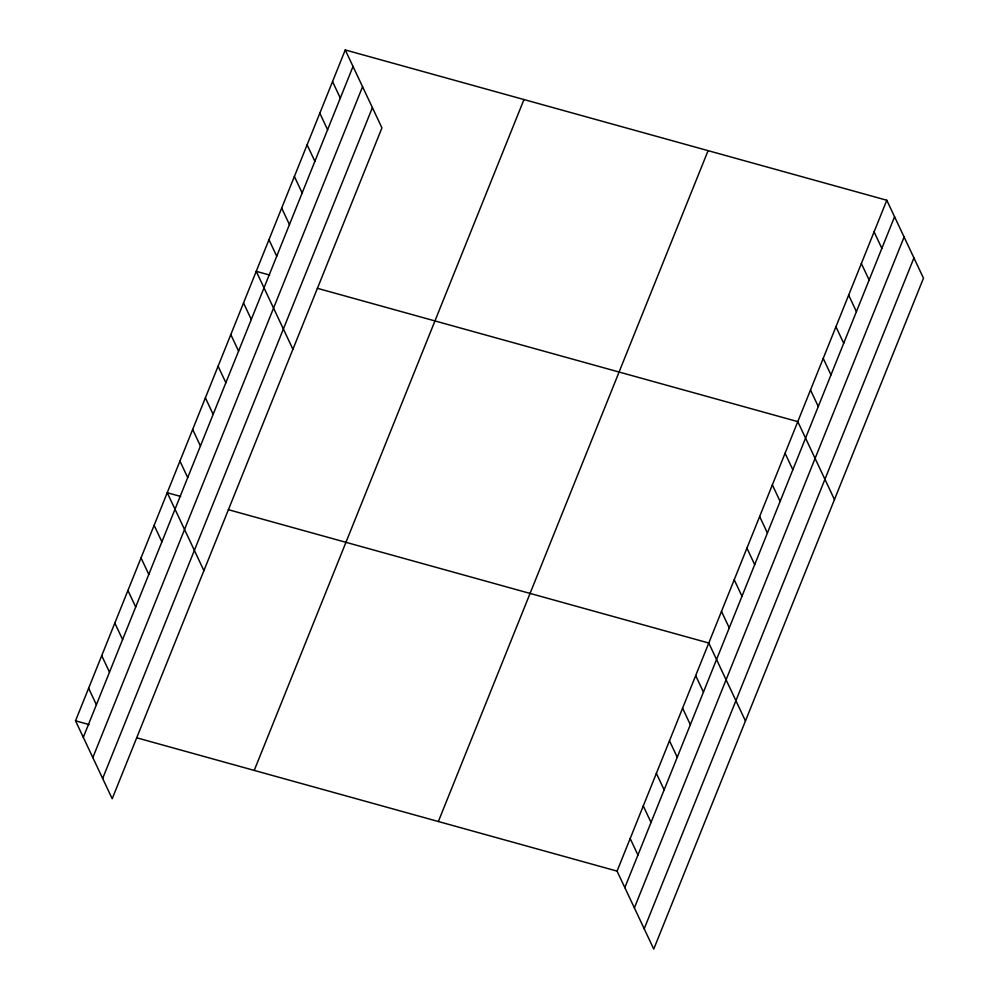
<?xml version="1.0" encoding="UTF-8"?>
<svg xmlns="http://www.w3.org/2000/svg" width="999" height="999" viewBox="0 0 999 999"><rect width="100%" height="100%" fill="white"/><g stroke="black" fill="none" stroke-linecap="round" stroke-linejoin="round"><path stroke-width="1.5" d="M345.254 49.95L381.93 127.884L112.2 798.75L75.524 720.816L345.254 49.95L886.8 200.25L923.476 278.184L653.746 949.05L617.07 871.116L886.8 200.25M83.292 737.324L353.022 66.458M92.832 757.592L362.562 86.726M102.66 778.483L372.39 107.617M254.233 770.416L523.963 99.55M438.361 821.515L708.091 150.649M624.837 887.624L894.567 216.746M634.377 907.891L904.107 237.025M644.205 928.783L913.935 257.917M269.643 275.05L256.243 271.341L292.919 349.275M317.307 288.286L797.789 421.628L834.465 499.575M180.632 496.441L167.233 492.719L203.908 570.666M228.296 509.665L708.778 643.019L745.454 720.953M75.524 720.816L88.936 724.537M136.588 737.761L617.07 871.116M874.075 231.868L881.855 248.376M861.363 263.499L869.13 280.007M848.651 295.117L856.418 311.626M835.938 326.748L843.705 343.256M823.213 358.379L830.981 374.887M810.501 389.997L818.268 406.506M785.077 453.259L792.844 469.767M772.352 484.877L780.119 501.386M759.64 516.508L767.407 533.016M746.927 548.139L754.695 564.647M734.215 579.757L741.982 596.266M721.49 611.388L729.258 627.896M695.679 675.599L703.446 692.107M682.579 708.191L690.346 724.687M669.48 740.771L677.247 757.279M332.542 81.581L340.309 98.089M656.368 773.351L664.148 789.859M319.817 113.199L327.585 129.708M643.269 805.943L651.036 822.452M307.105 144.83L314.872 161.338M630.169 838.523L637.936 855.032M294.393 176.461L302.16 192.969M281.681 208.079L289.448 224.588M268.956 239.71L276.723 256.219M243.531 302.959L251.298 319.468M230.806 334.59L238.586 351.099M218.094 366.221L225.861 382.729M205.382 397.839L213.149 414.348M192.67 429.47L200.437 445.979M179.945 461.101L187.712 477.609M154.133 525.312L161.9 541.82M141.034 557.892L148.801 574.4M127.934 590.471L135.702 606.98M114.835 623.064L122.602 639.572M101.723 655.644L109.503 672.152M88.624 688.236L96.391 704.745"/></g></svg>
